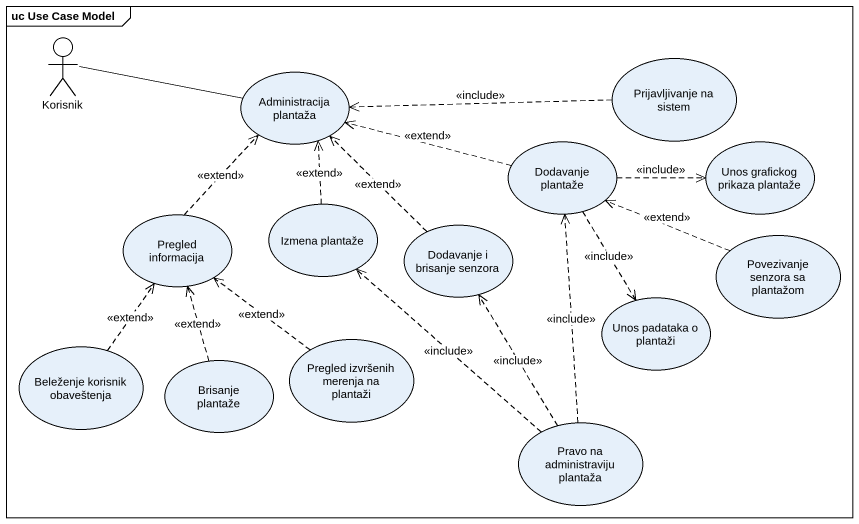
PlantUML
@startuml
mainframe uc Use Case Model
actor Korisnik
usecase "Administracija plantaža" as Administracija_plantaža
usecase "Prijavljivanje na sistem" as Prijavljivanje_na_sistem
usecase "Dodavanje plantaže" as Dodavanje_plantaže
usecase "Unos grafickog prikaza plantaže" as Unos_grafickog_prikaza
usecase "Pregled informacija" as Pregled_informacija
usecase "Izmena plantaže" as Izmena_plantaže
usecase "Dodavanje i brisanje senzora" as Dodavanje_i_brisanje_senzora
usecase "Povezivanje senzora sa plantažom" as Povezivanje_senzora_sa
usecase "Unos padataka o plantaži" as Unos_padataka_o_plantaži
usecase "Beleženje korisnik obaveštenja" as Beleženje_korisnik
usecase "Brisanje plantaže" as Brisanje_plantaže
usecase "Pregled izvršenih merenja na plantaži" as Pregled_izvršenih_merenja
usecase "Pravo na administraviju plantaža" as Pravo_na_administraviju
Korisnik -right- Administracija_plantaža
Prijavljivanje_na_sistem .left.> Administracija_plantaža : <<include>>
Dodavanje_plantaže .left.> Administracija_plantaža : <<extend>>
Dodavanje_plantaže .right.> Unos_grafickog_prikaza : <<include>>
Dodavanje_plantaže ..> Unos_padataka_o_plantaži : <<include>>
Pregled_informacija .up.> Administracija_plantaža : <<extend>>
Izmena_plantaže .up.> Administracija_plantaža : <<extend>>
Dodavanje_i_brisanje_senzora .up.> Administracija_plantaža : <<extend>>
Povezivanje_senzora_sa .left.> Dodavanje_plantaže : <<extend>>
Beleženje_korisnik .up.> Pregled_informacija : <<extend>>
Brisanje_plantaže .up.> Pregled_informacija : <<extend>>
Pregled_izvršenih_merenja .up.> Pregled_informacija : <<extend>>
Pravo_na_administraviju .up.> Dodavanje_plantaže : <<include>>
Pravo_na_administraviju .up.> Izmena_plantaže : <<include>>
Pravo_na_administraviju .up.> Dodavanje_i_brisanje_senzora : <<include>>
@enduml
